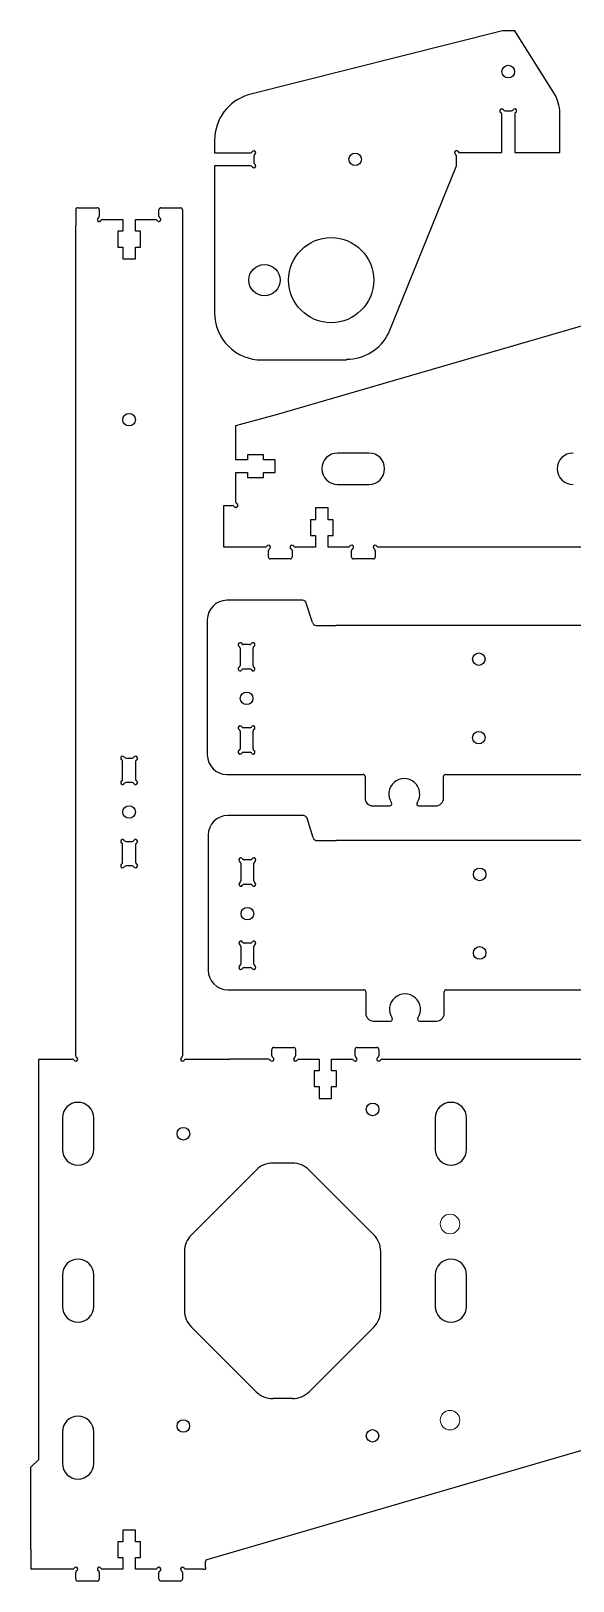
# Model space of a CAD drawing. Extents: x 213 to 1037, y 359 to 759.
# Drawn here: x 213 to 351.1, y 360.8 to 755.8 of the extents above; entities that cross this region are included whole.
import ezdxf

# ---------------------------------------------------------------- set-up
doc = ezdxf.new("R2010")
doc.units = 0
doc.header["$MEASUREMENT"] = 0
doc.layers.add('WHITE', color=7, linetype='Continuous')

msp = doc.modelspace()

# ---------------------------------------------------------------- linework, layer by layer
at = {"linetype": 'ByBlock'}
for p, q in [((224.42, 710.3), (224.42, 706.28)), ((251.62, 710.28), (251.62, 710.25)), ((251.62, 710.25), (251.62, 706.28)), ((265.23, 655.29), (275.6, 658.06)), ((285.68, 604.35), (290.69, 604.35)), ((262.95, 566.35), (267.95, 566.35)), ((285.89, 549.48), (290.9, 549.48)), ((263.16, 511.48), (268.16, 511.48)), ((273.57, 493.78), (263.56, 493.78)), ((213.02, 368.78), (213.02, 363.78)), ((256.97, 363.78), (257.47, 363.78)), ((257.47, 364.28), (257.47, 365.72)), ((257.47, 364.28), (257.47, 363.78))]:
    msp.add_line(p, q, dxfattribs=at)
at = {"color": 7, "linetype": 'Continuous', "lineweight": 15}
for centre in [(319.8, 451.78), (319.8, 401.78)]:
    msp.add_circle(centre, 2.5, dxfattribs=at)
at = {"linetype": 'ByBlock'}
msp.add_arc((257.97, 365.72), 0.5, 106.2527, 180, dxfattribs=at)
at = {"layer": 'WHITE', "linetype": 'Continuous'}
for p, q in [((333.19, 755.84), (268.37, 739.53)), ((336.28, 755.84), (333.19, 755.84)), ((346.68, 739.38), (336.28, 755.84)), ((275.6, 658.06), (597.32, 751.84)), ((333.85, 735.49), (335.42, 735.49)), ((332.98, 724.84), (332.98, 734.62)), ((336.28, 734.62), (336.28, 724.84)), ((347.81, 724.84), (347.81, 734.3)), ((259.81, 728.03), (259.81, 724.79)), ((259.81, 724.79), (268.94, 724.79)), ((269.81, 723.93), (269.81, 722.36)), ((321.46, 721.48), (321.46, 723.97)), ((322.32, 724.84), (332.98, 724.84)), ((336.28, 724.84), (347.81, 724.84)), ((268.94, 721.49), (259.81, 721.49)), ((259.81, 721.49), (259.81, 683.99)), ((304.13, 678.77), (321.46, 721.48)), ((224.92, 710.78), (229.92, 710.78)), ((230.42, 710.28), (230.42, 708.65)), ((231.29, 707.78), (236.42, 707.78)), ((236.42, 707.78), (236.42, 704.78)), ((239.62, 704.78), (239.62, 707.78)), ((239.62, 707.78), (244.76, 707.78)), ((245.62, 708.65), (245.62, 710.28)), ((246.12, 710.78), (251.12, 710.78)), ((224.42, 494.65), (224.42, 706.28)), ((236.42, 704.78), (235.15, 704.78)), ((235.15, 704.78), (235.15, 700.78)), ((240.9, 704.78), (239.62, 704.78)), ((240.9, 700.78), (240.9, 704.78)), ((251.62, 706.28), (251.62, 494.65)), ((235.15, 700.78), (236.42, 700.78)), ((236.42, 700.78), (236.42, 697.78)), ((239.62, 697.78), (239.62, 700.78)), ((239.62, 700.78), (240.9, 700.78)), ((236.42, 697.78), (239.62, 697.78)), ((271.81, 672.04), (293.41, 672.04)), ((265.23, 646.52), (265.23, 655.26)), ((299.13, 648.27), (291.13, 648.27)), ((268.23, 646.52), (265.23, 646.52)), ((272.23, 647.79), (268.23, 647.79)), ((268.23, 647.79), (268.23, 646.52)), ((272.23, 646.52), (272.23, 647.79)), ((275.23, 646.52), (272.23, 646.52)), ((275.23, 643.32), (275.23, 646.52)), ((265.23, 635.78), (265.23, 643.32)), ((265.23, 643.32), (268.23, 643.32)), ((268.23, 643.32), (268.23, 642.04)), ((268.23, 642.04), (272.23, 642.04)), ((272.23, 642.04), (272.23, 643.32)), ((272.23, 643.32), (275.23, 643.32)), ((291.13, 640.27), (299.13, 640.27)), ((262.13, 624.27), (262.13, 634.92)), ((262.13, 634.92), (264.36, 634.92)), ((288.73, 634.27), (285.53, 634.27)), ((285.53, 634.27), (285.53, 631.27)), ((288.73, 631.27), (288.73, 634.27)), ((285.53, 631.27), (284.25, 631.27)), ((284.25, 631.27), (284.25, 627.27)), ((290, 631.27), (288.73, 631.27)), ((290, 627.27), (290, 631.27)), ((272.66, 624.27), (262.13, 624.27)), ((285.53, 624.27), (280.39, 624.27)), ((284.25, 627.27), (285.53, 627.27)), ((285.53, 627.27), (285.53, 624.27)), ((288.73, 624.27), (288.73, 627.27)), ((288.73, 627.27), (290, 627.27)), ((293.86, 624.27), (288.73, 624.27)), ((432.66, 624.27), (301.59, 624.27)), ((273.53, 621.77), (273.53, 623.4)), ((279.03, 621.27), (274.03, 621.27)), ((279.53, 623.4), (279.53, 621.77)), ((294.73, 621.77), (294.73, 623.4)), ((300.23, 621.27), (295.23, 621.27)), ((300.73, 623.4), (300.73, 621.77)), ((282.22, 610.74), (262.95, 610.74)), ((284.73, 605.05), (283.17, 610.04)), ((257.95, 605.74), (257.95, 571.35)), ((495.57, 604.35), (290.69, 604.35)), ((266.3, 598.57), (266.3, 594.1)), ((268.74, 599.44), (267.17, 599.44)), ((269.6, 594.1), (269.6, 598.57)), ((267.17, 593.24), (268.74, 593.24)), ((266.3, 577.37), (266.3, 572.9)), ((268.74, 578.24), (267.17, 578.24)), ((269.6, 572.9), (269.6, 577.37)), ((236.37, 565.15), (236.37, 569.62)), ((237.24, 570.48), (238.81, 570.48)), ((239.67, 569.62), (239.67, 565.15)), ((267.17, 572.04), (268.74, 572.04)), ((267.95, 566.35), (297.63, 566.35)), ((298.13, 565.85), (298.13, 560.35)), ((318.13, 560.35), (318.13, 565.85)), ((318.63, 566.35), (467.63, 566.35)), ((238.81, 564.28), (237.24, 564.28)), ((300.13, 558.35), (304.44, 558.35)), ((311.81, 558.35), (316.13, 558.35)), ((282.43, 555.87), (263.16, 555.87)), ((284.94, 550.18), (283.38, 555.17)), ((237.24, 549.28), (238.81, 549.28)), ((258.16, 550.87), (258.16, 516.48)), ((495.78, 549.48), (290.9, 549.48)), ((236.37, 543.95), (236.37, 548.42)), ((239.67, 548.42), (239.67, 543.95)), ((238.81, 543.08), (237.24, 543.08)), ((266.51, 543.7), (266.51, 539.24)), ((268.95, 544.57), (267.38, 544.57)), ((269.81, 539.24), (269.81, 543.7)), ((267.38, 538.37), (268.95, 538.37)), ((266.51, 522.5), (266.51, 518.04)), ((268.95, 523.37), (267.38, 523.37)), ((269.81, 518.04), (269.81, 522.5)), ((267.38, 517.17), (268.95, 517.17)), ((268.16, 511.48), (297.83, 511.48)), ((298.33, 510.98), (298.33, 505.48)), ((318.33, 505.48), (318.33, 510.98)), ((318.83, 511.48), (467.84, 511.48)), ((300.33, 503.48), (304.65, 503.48)), ((312.02, 503.48), (316.33, 503.48)), ((274.42, 494.65), (274.42, 496.28)), ((274.92, 496.78), (279.92, 496.78)), ((280.42, 496.28), (280.42, 494.65)), ((295.62, 494.65), (295.62, 496.28)), ((296.12, 496.78), (301.12, 496.78)), ((301.62, 496.28), (301.62, 494.65)), ((215.02, 391.78), (215.02, 493.78)), ((215.02, 493.78), (223.56, 493.78)), ((252.49, 493.78), (263.56, 493.78)), ((281.29, 493.78), (286.42, 493.78)), ((286.42, 490.78), (285.15, 490.78)), ((285.15, 490.78), (285.15, 486.78)), ((286.42, 493.78), (286.42, 490.78)), ((289.62, 490.78), (289.62, 493.78)), ((289.62, 493.78), (294.76, 493.78)), ((290.9, 490.78), (289.62, 490.78)), ((290.9, 486.78), (290.9, 490.78)), ((302.49, 493.78), (393.56, 493.78)), ((285.15, 486.78), (286.42, 486.78)), ((286.42, 486.78), (286.42, 483.78)), ((289.62, 483.78), (289.62, 486.78)), ((289.62, 486.78), (290.9, 486.78)), ((286.42, 483.78), (289.62, 483.78)), ((221.02, 478.78), (221.02, 470.78)), ((229.02, 470.78), (229.02, 478.78)), ((316.02, 478.78), (316.02, 470.78)), ((324.02, 470.78), (324.02, 478.78)), ((279.64, 467.27), (274.61, 467.27)), ((270.37, 465.51), (253.88, 449.02)), ((300.37, 449.02), (283.88, 465.51)), ((579.55, 459.99), (257.83, 366.2)), ((252.13, 444.78), (252.13, 429.75)), ((302.13, 429.75), (302.13, 444.78)), ((221.02, 438.78), (221.02, 430.78)), ((229.02, 430.78), (229.02, 438.78)), ((316.02, 438.78), (316.02, 430.78)), ((324.02, 430.78), (324.02, 438.78)), ((270.37, 409.02), (253.88, 425.51)), ((300.37, 425.51), (283.88, 409.02)), ((279.64, 407.27), (274.61, 407.27)), ((221.02, 398.78), (221.02, 390.78)), ((229.02, 390.78), (229.02, 398.78)), ((213.02, 389.78), (215.02, 391.78)), ((213.02, 368.78), (213.02, 389.78)), ((239.62, 373.78), (236.42, 373.78)), ((236.42, 373.78), (236.42, 370.78)), ((239.62, 370.78), (239.62, 373.78)), ((236.42, 370.78), (235.15, 370.78)), ((235.15, 370.78), (235.15, 366.78)), ((240.9, 370.78), (239.62, 370.78)), ((240.9, 366.78), (240.9, 370.78)), ((223.56, 363.78), (213.02, 363.78)), ((236.42, 363.78), (231.29, 363.78)), ((235.15, 366.78), (236.42, 366.78)), ((236.42, 366.78), (236.42, 363.78)), ((239.62, 363.78), (239.62, 366.78)), ((239.62, 366.78), (240.9, 366.78)), ((244.76, 363.78), (239.62, 363.78)), ((256.97, 363.78), (252.49, 363.78)), ((224.42, 361.28), (224.42, 362.92)), ((229.92, 360.78), (224.92, 360.78)), ((230.42, 362.92), (230.42, 361.28)), ((245.62, 361.28), (245.62, 362.92)), ((251.12, 360.78), (246.12, 360.78)), ((251.62, 362.92), (251.62, 361.28))]:
    msp.add_line(p, q, dxfattribs=at)
for centre, radius in [((334.63, 745.49), 1.6), ((295.63, 723.14), 1.6), ((289.51, 692.34), 10.85), ((272.51, 692.34), 4), ((238.02, 656.78), 1.6), ((327.13, 595.74), 1.6), ((267.95, 585.74), 1.6), ((327.13, 575.74), 1.6), ((238.02, 556.78), 1.6), ((327.34, 540.87), 1.6), ((268.16, 530.87), 1.6), ((327.34, 520.87), 1.6), ((300.06, 480.98), 1.6), ((251.86, 474.78), 1.6), ((251.84, 400.28), 1.6), ((300.04, 397.78), 1.6)]:
    msp.add_circle(centre, radius, dxfattribs=at)
for centre, radius, start, end in [((271.81, 728.03), 12, 106.6367, 179.9993), ((335.81, 734.3), 12, 359.9993, 25.0346), ((332.98, 735.49), 0.5, 29.9862, 239.986), ((332.48, 734.62), 0.5, 359.9862, 59.986), ((333.85, 735.99), 0.5, 209.9862, 269.9862), ((335.42, 735.99), 0.5, 269.9862, 329.986), ((336.28, 735.49), 0.5, 299.9862, 149.986), ((336.78, 734.62), 0.5, 119.9862, 179.9862), ((268.94, 725.29), 0.5, 269.9862, 329.986), ((269.81, 724.79), 0.5, 299.9862, 149.986), ((270.31, 723.93), 0.5, 119.9862, 179.9862), ((321.46, 724.84), 0.5, 29.9862, 239.986), ((320.96, 723.97), 0.5, 359.9862, 59.986), ((322.32, 725.34), 0.5, 209.9862, 269.9862), ((268.94, 720.99), 0.5, 29.9862, 89.9862), ((269.81, 721.49), 0.5, 209.9862, 59.986), ((270.31, 722.36), 0.5, 179.9862, 239.986), ((224.92, 710.28), 0.5, 90, 180), ((229.92, 710.28), 0.5, 0, 90), ((230.42, 707.78), 0.5, 120.0002, 330), ((229.92, 708.65), 0.5, 300.0002, 0), ((231.29, 707.28), 0.5, 90, 150), ((244.76, 707.28), 0.5, 30.0002, 90), ((245.62, 707.78), 0.5, 210.0002, 60), ((246.12, 710.28), 0.5, 90, 180), ((246.12, 708.65), 0.5, 180, 240), ((251.12, 710.28), 0.5, 0, 90), ((271.81, 683.99), 12, 179.9993, 269.9993), ((293.41, 684.16), 12, 269.9993, 333.2668), ((291.13, 644.27), 4, 90, 270), ((299.13, 644.27), 4, 270, 90), ((351.13, 644.27), 4, 90, 270), ((264.36, 634.42), 0.5, 30, 90), ((265.23, 634.92), 0.5, 210, 59.9998), ((265.73, 635.78), 0.5, 180, 239.9998), ((272.66, 624.77), 0.5, 270, 330), ((273.53, 624.27), 0.5, 300.0002, 150), ((279.53, 624.27), 0.5, 30.0002, 240), ((280.39, 624.77), 0.5, 210.0002, 270), ((293.86, 624.77), 0.5, 270, 330), ((294.73, 624.27), 0.5, 300.0002, 150), ((300.73, 624.27), 0.5, 30.0002, 240), ((301.59, 624.77), 0.5, 210.0002, 270), ((274.03, 623.4), 0.5, 120.0002, 180), ((274.03, 621.77), 0.5, 180, 270), ((279.03, 621.77), 0.5, 270, 0), ((279.03, 623.4), 0.5, 0, 60), ((295.23, 623.4), 0.5, 120.0002, 180), ((295.23, 621.77), 0.5, 180, 270), ((300.23, 621.77), 0.5, 270, 0), ((300.23, 623.4), 0.5, 0, 60), ((262.95, 605.74), 5, 90, 180), ((282.22, 609.74), 1, 17.3857, 90), ((285.69, 605.35), 1, 197.3857, 270), ((266.3, 599.44), 0.5, 30, 239.9998), ((265.8, 598.57), 0.5, 0, 59.9998), ((267.17, 599.94), 0.5, 210, 270), ((268.74, 599.94), 0.5, 270, 329.9998), ((269.6, 599.44), 0.5, 300, 149.9998), ((270.1, 598.57), 0.5, 120, 180), ((266.3, 593.24), 0.5, 120, 329.9998), ((265.8, 594.1), 0.5, 300, 0), ((267.17, 592.74), 0.5, 90, 149.9998), ((268.74, 592.74), 0.5, 30, 90), ((269.6, 593.24), 0.5, 210, 59.9998), ((270.1, 594.1), 0.5, 180, 239.9998), ((266.3, 578.24), 0.5, 30, 239.9998), ((265.8, 577.37), 0.5, 0, 59.9998), ((267.17, 578.74), 0.5, 210, 270), ((268.74, 578.74), 0.5, 270, 329.9998), ((269.6, 578.24), 0.5, 300, 149.9998), ((270.1, 577.37), 0.5, 120, 180), ((265.8, 572.9), 0.5, 300, 0), ((270.1, 572.9), 0.5, 180, 239.9998), ((236.37, 570.48), 0.5, 30.0002, 240), ((235.87, 569.62), 0.5, 0, 60), ((237.24, 570.98), 0.5, 210.0002, 270), ((238.81, 570.98), 0.5, 270, 330), ((239.67, 570.48), 0.5, 300.0002, 150), ((240.17, 569.62), 0.5, 120.0002, 180), ((262.95, 571.35), 5, 180, 270), ((266.3, 572.04), 0.5, 120, 329.9998), ((267.17, 571.54), 0.5, 90, 149.9998), ((268.74, 571.54), 0.5, 30, 90), ((269.6, 572.04), 0.5, 210, 59.9998), ((235.87, 565.15), 0.5, 300.0002, 0), ((240.17, 565.15), 0.5, 180, 240), ((297.63, 565.85), 0.5, 0, 90), ((308.13, 561.35), 3.95, 325.8766, 214.1234), ((318.63, 565.85), 0.5, 90, 180), ((236.37, 564.28), 0.5, 120.0002, 330), ((237.24, 563.78), 0.5, 90, 150), ((238.81, 563.78), 0.5, 30.0002, 90), ((239.67, 564.28), 0.5, 210.0002, 60), ((300.13, 560.35), 2, 180, 270), ((304.44, 558.85), 0.5, 270, 34.1234), ((311.81, 558.85), 0.5, 145.8766, 270), ((316.13, 560.35), 2, 270, 0), ((263.16, 550.87), 5, 90, 180), ((282.43, 554.87), 1, 17.3857, 90), ((236.37, 549.28), 0.5, 30.0002, 240), ((237.24, 549.78), 0.5, 210.0002, 270), ((238.81, 549.78), 0.5, 270, 330), ((239.67, 549.28), 0.5, 300.0002, 150), ((285.9, 550.48), 1, 197.3857, 270), ((235.87, 548.42), 0.5, 0, 60), ((240.17, 548.42), 0.5, 120.0002, 180), ((236.37, 543.08), 0.5, 120.0002, 330), ((235.87, 543.95), 0.5, 300.0002, 0), ((237.24, 542.58), 0.5, 90, 150), ((238.81, 542.58), 0.5, 30.0002, 90), ((239.67, 543.08), 0.5, 210.0002, 60), ((240.17, 543.95), 0.5, 180, 240), ((266.51, 544.57), 0.5, 30, 239.9998), ((266.01, 543.7), 0.5, 0, 59.9998), ((267.38, 545.07), 0.5, 210, 270), ((268.95, 545.07), 0.5, 270, 329.9998), ((269.81, 544.57), 0.5, 300, 149.9998), ((270.31, 543.7), 0.5, 120, 180), ((266.51, 538.37), 0.5, 120, 329.9998), ((266.01, 539.24), 0.5, 300, 0), ((267.38, 537.87), 0.5, 90, 149.9998), ((268.95, 537.87), 0.5, 30, 90), ((269.81, 538.37), 0.5, 210, 59.9998), ((270.31, 539.24), 0.5, 180, 239.9998), ((266.51, 523.37), 0.5, 30, 239.9998), ((266.01, 522.5), 0.5, 0, 59.9998), ((267.38, 523.87), 0.5, 210, 270), ((268.95, 523.87), 0.5, 270, 329.9998), ((269.81, 523.37), 0.5, 300, 149.9998), ((270.31, 522.5), 0.5, 120, 180), ((266.51, 517.17), 0.5, 120, 329.9998), ((266.01, 518.04), 0.5, 300, 0), ((269.81, 517.17), 0.5, 210, 59.9998), ((270.31, 518.04), 0.5, 180, 239.9998), ((263.16, 516.48), 5, 180, 270), ((267.38, 516.67), 0.5, 90, 149.9998), ((268.95, 516.67), 0.5, 30, 90), ((297.83, 510.98), 0.5, 0, 90), ((308.33, 506.48), 3.95, 325.8766, 214.1234), ((318.83, 510.98), 0.5, 90, 180), ((300.33, 505.48), 2, 180, 270), ((304.65, 503.98), 0.5, 270, 34.1234), ((312.02, 503.98), 0.5, 145.8766, 270), ((316.33, 505.48), 2, 270, 0), ((224.42, 493.78), 0.5, 210.0002, 60), ((224.92, 494.65), 0.5, 180, 240), ((251.62, 493.78), 0.5, 120.0002, 330), ((251.12, 494.65), 0.5, 300.0002, 0), ((274.42, 493.78), 0.5, 210.0002, 60), ((274.92, 496.28), 0.5, 90, 180), ((274.92, 494.65), 0.5, 180, 240), ((279.92, 496.28), 0.5, 0, 90), ((280.42, 493.78), 0.5, 120.0002, 330), ((279.92, 494.65), 0.5, 300.0002, 0), ((295.62, 493.78), 0.5, 210.0002, 60), ((296.12, 496.28), 0.5, 90, 180), ((296.12, 494.65), 0.5, 180, 240), ((301.12, 496.28), 0.5, 0, 90), ((301.62, 493.78), 0.5, 120.0002, 330), ((301.12, 494.65), 0.5, 300.0002, 0), ((223.56, 493.28), 0.5, 30.0002, 90), ((252.49, 493.28), 0.5, 90, 150), ((273.56, 493.28), 0.5, 30.0002, 90), ((281.29, 493.28), 0.5, 90, 150), ((294.76, 493.28), 0.5, 30.0002, 90), ((302.49, 493.28), 0.5, 90, 150), ((225.02, 478.78), 4, 0, 180), ((320.02, 478.78), 4, 0, 180), ((225.02, 470.78), 4, 180, 360), ((320.02, 470.78), 4, 180, 360), ((274.61, 461.27), 6, 90, 135), ((279.64, 461.27), 6, 44.9999, 90), ((258.13, 444.78), 6, 135, 179.9999), ((296.13, 444.78), 6, 360, 45), ((225.02, 438.78), 4, 0, 180), ((320.02, 438.78), 4, 0, 180), ((225.02, 430.78), 4, 180, 360), ((320.02, 430.78), 4, 180, 360), ((258.13, 429.75), 6, 180, 225), ((296.13, 429.75), 6, 315, 0), ((274.61, 413.27), 6, 225, 270), ((279.64, 413.27), 6, 270, 315), ((225.02, 398.78), 4, 0, 180), ((225.02, 390.78), 4, 180, 360), ((223.56, 364.28), 0.5, 270, 329.9998), ((224.42, 363.78), 0.5, 300, 149.9998), ((230.42, 363.78), 0.5, 30, 239.9998), ((231.29, 364.28), 0.5, 210, 270), ((244.76, 364.28), 0.5, 270, 329.9998), ((245.62, 363.78), 0.5, 300, 149.9998), ((251.62, 363.78), 0.5, 30, 239.9998), ((252.49, 364.28), 0.5, 210, 270), ((224.92, 362.92), 0.5, 120, 180), ((224.92, 361.28), 0.5, 180, 270), ((229.92, 361.28), 0.5, 270, 0), ((229.92, 362.92), 0.5, 0, 59.9998), ((246.12, 362.92), 0.5, 120, 180), ((246.12, 361.28), 0.5, 180, 270), ((251.12, 361.28), 0.5, 270, 0), ((251.12, 362.92), 0.5, 0, 59.9998)]:
    msp.add_arc(centre, radius, start, end, dxfattribs=at)

doc.saveas('drawing.dxf')
